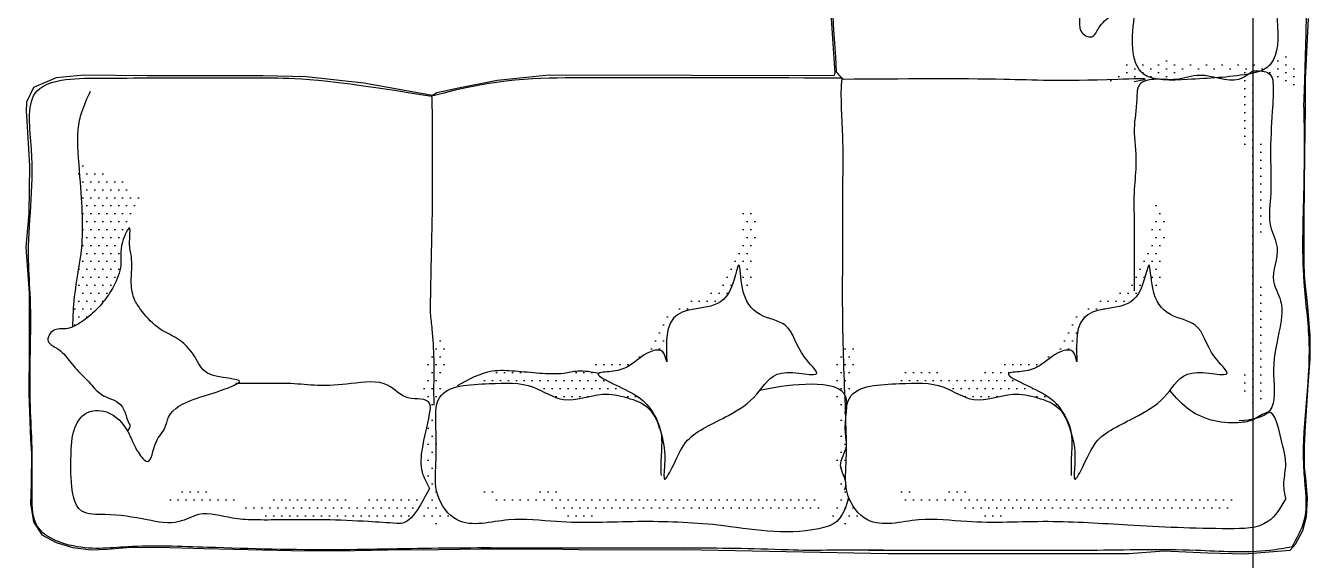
# Model space of a CAD drawing. Header units: millimetres. Extents: x 2377 to 4712, y -254 to 3188.
# Drawn here: x 3122.4 to 3152.31, y 1080.09 to 1092.55 of the extents above; entities that cross this region are included whole.
import ezdxf

# ---------------------------------------------------------------- set-up
doc = ezdxf.new("R2010")
doc.units = ezdxf.units.MM
doc.layers.add('CD', color=7, linetype='Continuous', true_color=0x5e67af)
doc.layers.add('Mobiliario', color=254, linetype='Continuous')
pattern_1 = [(360, (-17022.26818, 13441.21952), (0.0925835242, 0.1851670485), [0, -0.1851670485])]
pattern_2 = [(360, (-17012.71788, 13441.21952), (0.0925835242, 0.1851670485), [0, -0.1851670485])]

msp = doc.modelspace()

# ---------------------------------------------------------------- hatches: boundary and pattern name
at = {"layer": 'Mobiliario', "transparency": 33554687}
h = msp.add_hatch(dxfattribs=at)
h.set_pattern_fill('DOTS', color=256, scale=0.116641, angle=90, style=0)
h.set_pattern_definition([(270, (-15396.10063, 15065.54638), (-0.1851670485, -0.0925835242), [0, -0.1851670485])])
edge = h.paths.add_edge_path()
edge.add_spline(control_points=[(3151.251, 1083.991), (3151.276, 1083.909), (3151.27, 1083.69), (3150.634, 1083.773), (3150.85, 1084.847), (3150.902, 1085.719), (3150.8, 1086.856), (3150.782, 1087.762), (3150.811, 1088.571), (3150.893, 1089.292), (3150.6, 1090.214), (3150.863, 1090.879), (3150.573, 1091.89), (3151.164, 1091.157), (3151.007, 1090.701), (3150.944, 1090.126), (3151.437, 1089.67), (3151.243, 1088.953), (3151.283, 1088.182), (3151.034, 1087.323), (3151.187, 1086.449), (3151.167, 1085.54), (3151.142, 1084.66), (3151.268, 1084.297), (3151.251, 1083.991)], knot_values=[0.011224, 0.011224, 0.011224, 0.011224, 0.050682, 0.096715, 0.251247, 0.459037, 0.606759, 0.823353, 0.929423, 1.021685, 1.198271, 1.382621, 1.456912, 1.545386, 1.655962, 1.729681, 1.820531, 1.963359, 2.069429, 2.223203, 2.412328, 2.513691, 2.702648, 2.807141, 2.807141, 2.807141, 2.807141], degree=3, periodic=0)
edge.add_spline(control_points=[(3151.223, 1084.055), (3151.235, 1084.036), (3151.244, 1084.014), (3151.251, 1083.991), (3151.251, 1083.986), (3151.246, 1083.897), (3151.221, 1083.651), (3151.182, 1084.124), (3151.223, 1084.055)], knot_values=[0, 0, 0, 0, 0.011224, 0.011224, 0.011224, 0.013099, 0.041124, 0.082591, 0.082591, 0.082591, 0.082591], degree=3, periodic=0)
h = msp.add_hatch(dxfattribs=at)
h.set_pattern_fill('DOTS', color=256, scale=0.116641, angle=90, style=0)
h.set_pattern_definition([(270, (-15396.62606, 15066.28748), (-0.1851670485, -0.0925835242), [0, -0.1851670485])])
edge = h.paths.add_edge_path()
edge.add_spline(control_points=[(3151.168, 1091.642), (3151.324, 1091.667), (3151.541, 1091.702), (3151.728, 1091.829), (3151.776, 1091.87)], knot_values=[0, 0, 0, 0, 0.080563, 0.111589, 0.111589, 0.111589, 0.111589], degree=3, periodic=0)
edge.add_spline(control_points=[(3151.776, 1091.87), (3151.862, 1091.798), (3152.004, 1091.68), (3151.999, 1091.337), (3151.947, 1091.126), (3151.911, 1090.98)], knot_values=[0, 0, 0, 0, 0.054121, 0.08915, 0.167138, 0.167138, 0.167138, 0.167138], degree=3, periodic=0)
edge.add_spline(control_points=[(3151.911, 1090.98), (3151.911, 1090.981), (3151.826, 1091.198), (3151.33, 1091.53), (3150.559, 1091.466), (3149.833, 1091.462), (3149.18, 1091.518), (3148.978, 1091.325), (3148.942, 1091.278)], knot_values=[1.511928, 1.511928, 1.511928, 1.511928, 1.512363, 1.638201, 1.765577, 1.906885, 2.027828, 2.059082, 2.059082, 2.059082, 2.059082], degree=3, periodic=0)
edge.add_spline(control_points=[(3148.942, 1091.278), (3148.849, 1091.301), (3148.713, 1091.335), (3148.486, 1091.308), (3148.275, 1091.221), (3147.986, 1091.3), (3147.742, 1091.236), (3147.587, 1091.258), (3147.541, 1091.265)], knot_values=[0, 0, 0, 0, 0.048558, 0.071367, 0.116584, 0.162079, 0.218878, 0.242488, 0.242488, 0.242488, 0.242488], degree=3, periodic=0)
edge.add_spline(control_points=[(3147.541, 1091.265), (3147.559, 1091.282), (3147.66, 1091.363), (3147.905, 1091.442), (3147.974, 1091.645), (3147.991, 1091.753)], knot_values=[0.818516, 0.818516, 0.818516, 0.818516, 0.831378, 0.885814, 0.938551, 0.938551, 0.938551, 0.938551], degree=3, periodic=0)
edge.add_spline(control_points=[(3147.991, 1091.753), (3148.043, 1091.742), (3148.132, 1091.723), (3148.327, 1091.734), (3148.523, 1091.699), (3148.801, 1091.776), (3148.982, 1091.764), (3149.11, 1091.756)], knot_values=[0, 0, 0, 0, 0.027242, 0.046133, 0.100301, 0.127225, 0.192645, 0.192645, 0.192645, 0.192645], degree=3, periodic=0)
edge.add_spline(control_points=[(3149.11, 1091.756), (3149.126, 1091.704), (3149.188, 1091.6), (3149.666, 1091.688), (3150.156, 1091.674), (3150.745, 1091.7), (3151.045, 1091.659), (3151.168, 1091.642)], knot_values=[0, 0, 0, 0, 0.027981, 0.070374, 0.21186, 0.303711, 0.367692, 0.367692, 0.367692, 0.367692], degree=3, periodic=0)
h = msp.add_hatch(dxfattribs=at)
h.set_pattern_fill('DOTS', color=256, scale=0.116641, style=0)
h.set_pattern_definition(pattern_2)
edge = h.paths.add_edge_path()
edge.add_spline(control_points=[(3123.503, 1085.532), (3123.576, 1085.563), (3123.704, 1085.645), (3123.945, 1085.824), (3124.212, 1086.092), (3124.477, 1086.483), (3124.67, 1086.992), (3124.569, 1087.382), (3124.786, 1087.832), (3124.819, 1087.836)], knot_values=[3.681648, 3.681648, 3.681648, 3.681648, 3.721851, 3.757198, 3.837171, 3.913615, 4.002995, 4.095118, 4.156003, 4.156003, 4.156003, 4.156003], degree=3, periodic=0)
edge.add_spline(control_points=[(3124.819, 1087.836), (3124.967, 1088.097), (3125.18, 1088.474), (3124.713, 1088.939), (3124.182, 1089.078), (3123.802, 1089.297), (3123.621, 1089.402)], knot_values=[0, 0, 0, 0, 0.131695, 0.189836, 0.306557, 0.413914, 0.413914, 0.413914, 0.413914], degree=3, periodic=0)
edge.add_spline(control_points=[(3123.621, 1089.402), (3123.612, 1089.197), (3123.713, 1088.522), (3123.776, 1087.456), (3123.536, 1086.386), (3123.508, 1085.765), (3123.503, 1085.532)], knot_values=[0.452649, 0.452649, 0.452649, 0.452649, 0.558769, 0.799099, 0.998943, 1.118697, 1.118697, 1.118697, 1.118697], degree=3, periodic=0)
h = msp.add_hatch(dxfattribs=at)
h.set_pattern_fill('DOTS', color=256, scale=0.116641, style=0)
h.set_pattern_definition(pattern_2)
edge = h.paths.add_edge_path()
edge.add_spline(control_points=[(3139.135, 1088.48), (3139.118, 1088.347), (3139.083, 1088.082), (3139.066, 1087.696), (3139.047, 1087.282), (3138.674, 1087.007), (3138.591, 1086.634), (3138.373, 1086.297), (3137.987, 1086.241), (3137.627, 1086.043), (3137.313, 1085.807), (3137.144, 1085.498), (3137.048, 1085.162), (3136.764, 1084.901), (3136.411, 1084.683), (3136.023, 1084.706), (3135.63, 1084.807), (3135.459, 1084.608), (3135.367, 1084.5)], knot_values=[0.005178, 0.005178, 0.005178, 0.005178, 0.073849, 0.142205, 0.207549, 0.273101, 0.36199, 0.399334, 0.470573, 0.546917, 0.612479, 0.668255, 0.724922, 0.788827, 0.8616, 0.929898, 0.986285, 1.052992, 1.052992, 1.052992, 1.052992], degree=3, periodic=0)
edge.add_spline(control_points=[(3135.367, 1084.5), (3135.49, 1084.496), (3135.615, 1084.472), (3135.739, 1084.449)], knot_values=[0, 0, 0, 0, 0.06406, 0.06406, 0.06406, 0.06406], degree=3, periodic=0)
edge.add_spline(control_points=[(3135.739, 1084.449), (3135.742, 1084.452), (3135.787, 1084.48), (3136.132, 1084.483), (3136.527, 1084.621), (3136.801, 1084.938), (3137.262, 1085.04), (3137.377, 1084.426), (3137.175, 1085.895), (3138.114, 1085.936), (3138.846, 1086.143), (3139.025, 1087.33), (3139.05, 1086.554), (3139.132, 1086.274), (3139.16, 1086.206)], knot_values=[4.316577, 4.316577, 4.316577, 4.316577, 4.322625, 4.379639, 4.44672, 4.548681, 4.598183, 4.636236, 4.763611, 4.92851, 5.042512, 5.16326, 5.256193, 5.290886, 5.290886, 5.290886, 5.290886], degree=3, periodic=0)
edge.add_spline(control_points=[(3139.16, 1086.206), (3139.243, 1086.415), (3139.389, 1086.781), (3139.28, 1087.412), (3139.562, 1087.87), (3139.143, 1088.38), (3139.135, 1088.48)], knot_values=[1.719687, 1.719687, 1.719687, 1.719687, 1.833875, 1.91866, 2.031928, 2.108276, 2.108276, 2.108276, 2.108276], degree=3, periodic=0)
h = msp.add_hatch(dxfattribs=at)
h.set_pattern_fill('DOTS', color=256, scale=0.116641, style=0)
h.set_pattern_definition(pattern_1)
edge = h.paths.add_edge_path()
edge.add_spline(control_points=[(3148.686, 1088.48), (3148.668, 1088.347), (3148.634, 1088.082), (3148.616, 1087.696), (3148.598, 1087.282), (3148.225, 1087.007), (3148.141, 1086.634), (3147.923, 1086.297), (3147.537, 1086.241), (3147.177, 1086.043), (3146.863, 1085.807), (3146.694, 1085.498), (3146.598, 1085.162), (3146.314, 1084.901), (3145.962, 1084.683), (3145.573, 1084.706), (3145.18, 1084.807), (3145.009, 1084.608), (3144.917, 1084.5)], knot_values=[0.005178, 0.005178, 0.005178, 0.005178, 0.073849, 0.142205, 0.207549, 0.273101, 0.36199, 0.399334, 0.470573, 0.546917, 0.612479, 0.668255, 0.724922, 0.788827, 0.8616, 0.929898, 0.986285, 1.052992, 1.052992, 1.052992, 1.052992], degree=3, periodic=0)
edge.add_spline(control_points=[(3144.917, 1084.5), (3145.041, 1084.496), (3145.165, 1084.472), (3145.289, 1084.449)], knot_values=[0, 0, 0, 0, 0.06406, 0.06406, 0.06406, 0.06406], degree=3, periodic=0)
edge.add_spline(control_points=[(3145.289, 1084.449), (3145.292, 1084.452), (3145.337, 1084.48), (3145.683, 1084.483), (3146.077, 1084.621), (3146.352, 1084.938), (3146.812, 1085.04), (3146.927, 1084.426), (3146.725, 1085.895), (3147.665, 1085.936), (3148.396, 1086.143), (3148.576, 1087.33), (3148.6, 1086.554), (3148.682, 1086.274), (3148.71, 1086.206)], knot_values=[4.316577, 4.316577, 4.316577, 4.316577, 4.322625, 4.379639, 4.44672, 4.548681, 4.598183, 4.636236, 4.763611, 4.92851, 5.042512, 5.16326, 5.256193, 5.290886, 5.290886, 5.290886, 5.290886], degree=3, periodic=0)
edge.add_spline(control_points=[(3148.71, 1086.206), (3148.794, 1086.415), (3148.94, 1086.781), (3148.83, 1087.412), (3149.112, 1087.87), (3148.694, 1088.38), (3148.686, 1088.48)], knot_values=[1.719687, 1.719687, 1.719687, 1.719687, 1.833875, 1.91866, 2.031928, 2.108276, 2.108276, 2.108276, 2.108276], degree=3, periodic=0)
h = msp.add_hatch(dxfattribs=at)
h.set_pattern_fill('DOTS', color=256, scale=0.116641, style=0)
h.set_pattern_definition([(360, (-17012.17894, 13441.21952), (0.0925835242, 0.1851670485), [0, -0.1851670485])])
edge = h.paths.add_edge_path()
edge.add_spline(control_points=[(3131.79, 1081.779), (3131.764, 1081.622), (3131.73, 1081.406), (3131.602, 1081.219), (3131.562, 1081.171)], knot_values=[0, 0, 0, 0, 0.080563, 0.111589, 0.111589, 0.111589, 0.111589], degree=3, periodic=0)
edge.add_spline(control_points=[(3131.562, 1081.171), (3131.634, 1081.085), (3131.752, 1080.943), (3132.095, 1080.948), (3132.306, 1081), (3132.452, 1081.036)], knot_values=[0, 0, 0, 0, 0.054121, 0.08915, 0.167138, 0.167138, 0.167138, 0.167138], degree=3, periodic=0)
edge.add_spline(control_points=[(3132.452, 1081.036), (3132.451, 1081.036), (3132.234, 1081.121), (3131.902, 1081.617), (3131.966, 1082.388), (3131.97, 1083.114), (3131.914, 1083.767), (3132.107, 1083.969), (3132.154, 1084.005)], knot_values=[1.511928, 1.511928, 1.511928, 1.511928, 1.512363, 1.638201, 1.765577, 1.906885, 2.027828, 2.059082, 2.059082, 2.059082, 2.059082], degree=3, periodic=0)
edge.add_spline(control_points=[(3132.154, 1084.005), (3132.131, 1084.098), (3132.097, 1084.234), (3132.124, 1084.461), (3132.211, 1084.672), (3132.132, 1084.961), (3132.196, 1085.205), (3132.173, 1085.36), (3132.167, 1085.406)], knot_values=[0, 0, 0, 0, 0.048558, 0.071367, 0.116584, 0.162079, 0.218878, 0.242488, 0.242488, 0.242488, 0.242488], degree=3, periodic=0)
edge.add_spline(control_points=[(3132.167, 1085.406), (3132.15, 1085.388), (3132.069, 1085.287), (3131.99, 1085.042), (3131.787, 1084.973), (3131.679, 1084.956)], knot_values=[0.818516, 0.818516, 0.818516, 0.818516, 0.831378, 0.885814, 0.938551, 0.938551, 0.938551, 0.938551], degree=3, periodic=0)
edge.add_spline(control_points=[(3131.679, 1084.956), (3131.69, 1084.904), (3131.708, 1084.815), (3131.697, 1084.62), (3131.733, 1084.424), (3131.656, 1084.146), (3131.667, 1083.965), (3131.675, 1083.837)], knot_values=[0, 0, 0, 0, 0.027242, 0.046133, 0.100301, 0.127225, 0.192645, 0.192645, 0.192645, 0.192645], degree=3, periodic=0)
edge.add_spline(control_points=[(3131.675, 1083.837), (3131.728, 1083.821), (3131.832, 1083.759), (3131.744, 1083.28), (3131.758, 1082.791), (3131.732, 1082.201), (3131.773, 1081.902), (3131.79, 1081.779)], knot_values=[0, 0, 0, 0, 0.027981, 0.070374, 0.21186, 0.303711, 0.367692, 0.367692, 0.367692, 0.367692], degree=3, periodic=0)
h = msp.add_hatch(dxfattribs=at)
h.set_pattern_fill('DOTS', color=256, scale=0.116641, style=0)
h.set_pattern_definition([(360, (-17021.72925, 13441.21952), (0.0925835242, 0.1851670485), [0, -0.1851670485])])
edge = h.paths.add_edge_path()
edge.add_spline(control_points=[(3141.34, 1081.779), (3141.315, 1081.622), (3141.28, 1081.406), (3141.153, 1081.219), (3141.112, 1081.171)], knot_values=[0, 0, 0, 0, 0.080563, 0.111589, 0.111589, 0.111589, 0.111589], degree=3, periodic=0)
edge.add_spline(control_points=[(3141.112, 1081.171), (3141.184, 1081.085), (3141.302, 1080.943), (3141.646, 1080.948), (3141.857, 1081), (3142.002, 1081.036)], knot_values=[0, 0, 0, 0, 0.054121, 0.08915, 0.167138, 0.167138, 0.167138, 0.167138], degree=3, periodic=0)
edge.add_spline(control_points=[(3142.002, 1081.036), (3142.001, 1081.036), (3141.784, 1081.121), (3141.452, 1081.617), (3141.517, 1082.388), (3141.52, 1083.114), (3141.464, 1083.767), (3141.658, 1083.969), (3141.704, 1084.005)], knot_values=[1.511928, 1.511928, 1.511928, 1.511928, 1.512363, 1.638201, 1.765577, 1.906885, 2.027828, 2.059082, 2.059082, 2.059082, 2.059082], degree=3, periodic=0)
edge.add_spline(control_points=[(3141.704, 1084.005), (3141.681, 1084.098), (3141.647, 1084.234), (3141.674, 1084.461), (3141.761, 1084.672), (3141.682, 1084.961), (3141.746, 1085.205), (3141.724, 1085.36), (3141.717, 1085.406)], knot_values=[0, 0, 0, 0, 0.048558, 0.071367, 0.116584, 0.162079, 0.218878, 0.242488, 0.242488, 0.242488, 0.242488], degree=3, periodic=0)
edge.add_spline(control_points=[(3141.717, 1085.406), (3141.7, 1085.388), (3141.619, 1085.287), (3141.54, 1085.042), (3141.337, 1084.973), (3141.229, 1084.956)], knot_values=[0.818516, 0.818516, 0.818516, 0.818516, 0.831378, 0.885814, 0.938551, 0.938551, 0.938551, 0.938551], degree=3, periodic=0)
edge.add_spline(control_points=[(3141.229, 1084.956), (3141.24, 1084.904), (3141.259, 1084.815), (3141.248, 1084.62), (3141.283, 1084.424), (3141.206, 1084.146), (3141.218, 1083.965), (3141.226, 1083.837)], knot_values=[0, 0, 0, 0, 0.027242, 0.046133, 0.100301, 0.127225, 0.192645, 0.192645, 0.192645, 0.192645], degree=3, periodic=0)
edge.add_spline(control_points=[(3141.226, 1083.837), (3141.278, 1083.821), (3141.383, 1083.759), (3141.294, 1083.28), (3141.308, 1082.791), (3141.282, 1082.201), (3141.323, 1081.902), (3141.34, 1081.779)], knot_values=[0, 0, 0, 0, 0.027981, 0.070374, 0.21186, 0.303711, 0.367692, 0.367692, 0.367692, 0.367692], degree=3, periodic=0)
h = msp.add_hatch(dxfattribs=at)
h.set_pattern_fill('DOTS', color=256, scale=0.116641, style=0)
h.set_pattern_definition(pattern_2)
edge = h.paths.add_edge_path()
edge.add_spline(control_points=[(3132.992, 1084.156), (3133.058, 1084.178), (3133.494, 1084.29), (3134.156, 1084.244), (3134.958, 1083.681), (3135.728, 1084.035), (3136.401, 1083.899), (3136.99, 1083.681), (3137.138, 1083.255), (3137.195, 1083.056)], knot_values=[2.114919, 2.114919, 2.114919, 2.114919, 2.148022, 2.325375, 2.455369, 2.612382, 2.712389, 2.807247, 2.917859, 2.917859, 2.917859, 2.917859], degree=3, periodic=0)
edge.add_spline(control_points=[(3137.195, 1083.056), (3137.157, 1083.283), (3136.949, 1083.682), (3136.513, 1084.044), (3135.662, 1084.378), (3135.739, 1084.449)], knot_values=[5.290886, 5.290886, 5.290886, 5.290886, 5.407859, 5.498389, 5.641481, 5.641481, 5.641481, 5.641481], degree=3, periodic=0)
edge.add_spline(control_points=[(3135.739, 1084.449), (3135.578, 1084.479), (3135.309, 1084.53), (3134.857, 1084.417), (3134.359, 1084.453), (3133.828, 1084.477), (3133.24, 1084.611), (3133.069, 1084.297), (3132.992, 1084.156)], knot_values=[0, 0, 0, 0, 0.082775, 0.139052, 0.236451, 0.334205, 0.426037, 0.500826, 0.500826, 0.500826, 0.500826], degree=3, periodic=0)
h = msp.add_hatch(dxfattribs=at)
h.set_pattern_fill('DOTS', color=256, scale=0.116641, style=0)
h.set_pattern_definition(pattern_1)
edge = h.paths.add_edge_path()
edge.add_spline(control_points=[(3142.542, 1084.156), (3142.609, 1084.178), (3143.045, 1084.29), (3143.706, 1084.244), (3144.508, 1083.681), (3145.279, 1084.035), (3145.951, 1083.899), (3146.54, 1083.681), (3146.688, 1083.255), (3146.746, 1083.056)], knot_values=[2.114919, 2.114919, 2.114919, 2.114919, 2.148022, 2.325375, 2.455369, 2.612382, 2.712389, 2.807247, 2.917859, 2.917859, 2.917859, 2.917859], degree=3, periodic=0)
edge.add_spline(control_points=[(3146.746, 1083.056), (3146.707, 1083.283), (3146.499, 1083.682), (3146.063, 1084.044), (3145.213, 1084.378), (3145.289, 1084.449)], knot_values=[5.290886, 5.290886, 5.290886, 5.290886, 5.407859, 5.498389, 5.641481, 5.641481, 5.641481, 5.641481], degree=3, periodic=0)
edge.add_spline(control_points=[(3145.289, 1084.449), (3145.129, 1084.479), (3144.859, 1084.53), (3144.407, 1084.417), (3143.909, 1084.453), (3143.378, 1084.477), (3142.79, 1084.611), (3142.619, 1084.297), (3142.542, 1084.156)], knot_values=[0, 0, 0, 0, 0.082775, 0.139052, 0.236451, 0.334205, 0.426037, 0.500826, 0.500826, 0.500826, 0.500826], degree=3, periodic=0)
h = msp.add_hatch(dxfattribs=at)
h.set_pattern_fill('DOTS', color=256, scale=0.116641, style=0)
h.set_pattern_definition(pattern_2)
edge = h.paths.add_edge_path()
edge.add_spline(control_points=[(3131.33, 1081.207), (3131.34, 1081.213), (3131.443, 1081.281), (3131.687, 1081.558), (3130.821, 1081.655), (3130.322, 1081.421), (3129.561, 1081.579), (3128.891, 1081.583), (3128.031, 1081.503), (3127.026, 1081.408), (3126.181, 1081.959), (3125.576, 1081.401), (3126.582, 1081.404), (3127.054, 1081.402), (3127.733, 1081.228), (3127.93, 1081.072), (3128.016, 1081.034)], knot_values=[0.056981, 0.056981, 0.056981, 0.056981, 0.06189, 0.111704, 0.199612, 0.342595, 0.445339, 0.576251, 0.69133, 0.888594, 1.091803, 1.131101, 1.196844, 1.416016, 1.489704, 1.540166, 1.540166, 1.540166, 1.540166], degree=3, periodic=0)
edge.add_spline(control_points=[(3128.016, 1081.034), (3128.134, 1081.034), (3128.338, 1081.037), (3128.542, 1081.039), (3128.628, 1081.039)], knot_values=[0.718639, 0.718639, 0.718639, 0.718639, 0.779129, 0.823446, 0.823446, 0.823446, 0.823446], degree=3, periodic=0)
edge.add_spline(control_points=[(3128.628, 1081.039), (3128.664, 1081.046), (3128.925, 1081.093), (3129.65, 1081.1), (3130.571, 1081.005), (3131.124, 1081.055), (3131.522, 1081.174), (3131.381, 1081.202), (3131.33, 1081.207)], knot_values=[1.646059, 1.646059, 1.646059, 1.646059, 1.663729, 1.776794, 2.033298, 2.084002, 2.130605, 2.148665, 2.148665, 2.148665, 2.148665], degree=3, periodic=0)
h = msp.add_hatch(dxfattribs=at)
h.set_pattern_fill('DOTS', color=256, scale=0.116641, style=0)
h.set_pattern_definition(pattern_2)
edge = h.paths.add_edge_path()
edge.add_spline(control_points=[(3140.721, 1081.17), (3140.803, 1081.145), (3141.022, 1081.152), (3140.939, 1081.788), (3139.865, 1081.571), (3138.993, 1081.519), (3137.856, 1081.622), (3136.95, 1081.639), (3136.141, 1081.61), (3135.419, 1081.528), (3134.498, 1081.821), (3133.833, 1081.559), (3132.822, 1081.848), (3133.554, 1081.257), (3134.011, 1081.415), (3134.586, 1081.477), (3135.042, 1080.984), (3135.759, 1081.178), (3136.53, 1081.138), (3137.389, 1081.387), (3138.262, 1081.234), (3139.172, 1081.255), (3140.052, 1081.279), (3140.415, 1081.154), (3140.721, 1081.17)], knot_values=[0.011224, 0.011224, 0.011224, 0.011224, 0.050682, 0.096715, 0.251247, 0.459037, 0.606759, 0.823353, 0.929423, 1.021685, 1.198271, 1.382621, 1.456912, 1.545386, 1.655962, 1.729681, 1.820531, 1.963359, 2.069429, 2.223203, 2.412328, 2.513691, 2.702648, 2.807141, 2.807141, 2.807141, 2.807141], degree=3, periodic=0)
edge.add_spline(control_points=[(3140.657, 1081.198), (3140.675, 1081.187), (3140.697, 1081.177), (3140.721, 1081.17), (3140.726, 1081.171), (3140.815, 1081.176), (3141.061, 1081.2), (3140.588, 1081.24), (3140.657, 1081.198)], knot_values=[0, 0, 0, 0, 0.011224, 0.011224, 0.011224, 0.013099, 0.041124, 0.082591, 0.082591, 0.082591, 0.082591], degree=3, periodic=0)
h = msp.add_hatch(dxfattribs=at)
h.set_pattern_fill('DOTS', color=256, scale=0.116641, style=0)
h.set_pattern_definition(pattern_1)
edge = h.paths.add_edge_path()
edge.add_spline(control_points=[(3150.271, 1081.17), (3150.353, 1081.145), (3150.573, 1081.152), (3150.489, 1081.788), (3149.415, 1081.571), (3148.543, 1081.519), (3147.407, 1081.622), (3146.5, 1081.639), (3145.692, 1081.61), (3144.97, 1081.528), (3144.048, 1081.821), (3143.383, 1081.559), (3142.372, 1081.848), (3143.105, 1081.257), (3143.561, 1081.415), (3144.137, 1081.477), (3144.593, 1080.984), (3145.309, 1081.178), (3146.08, 1081.138), (3146.939, 1081.387), (3147.813, 1081.234), (3148.723, 1081.255), (3149.602, 1081.279), (3149.965, 1081.154), (3150.271, 1081.17)], knot_values=[0.011224, 0.011224, 0.011224, 0.011224, 0.050682, 0.096715, 0.251247, 0.459037, 0.606759, 0.823353, 0.929423, 1.021685, 1.198271, 1.382621, 1.456912, 1.545386, 1.655962, 1.729681, 1.820531, 1.963359, 2.069429, 2.223203, 2.412328, 2.513691, 2.702648, 2.807141, 2.807141, 2.807141, 2.807141], degree=3, periodic=0)
edge.add_spline(control_points=[(3150.207, 1081.198), (3150.226, 1081.187), (3150.248, 1081.177), (3150.271, 1081.17), (3150.277, 1081.171), (3150.365, 1081.176), (3150.611, 1081.2), (3150.138, 1081.24), (3150.207, 1081.198)], knot_values=[0, 0, 0, 0, 0.011224, 0.011224, 0.011224, 0.013099, 0.041124, 0.082591, 0.082591, 0.082591, 0.082591], degree=3, periodic=0)

# ---------------------------------------------------------------- linework, layer by layer
at = {"layer": 'CD', "transparency": 33554687}
msp.add_line((3150.975, 1132.603), (3150.975, 1079.218), dxfattribs=at)
at = {"layer": 'Mobiliario', "transparency": 33554687}
msp.add_lwpolyline([(3141.024, 1094.677), (3141.245, 1091.441), (3141.221, 1091.379), (3134.593, 1091.391), (3133.378, 1091.267), (3132.478, 1091.095), (3131.973, 1090.984), (3131.874, 1090.922), (3130.277, 1091.206), (3128.933, 1091.354), (3127.93, 1091.379), (3125.23, 1091.379), (3123.768, 1091.391), (3123.115, 1091.329), (3122.585, 1091.107), (3122.425, 1090.762), (3122.412, 1090.54), (3122.422, 1090.449), (3122.491, 1089.284), (3122.474, 1088.171), (3122.405, 1087.389), (3122.485, 1086.315), (3122.485, 1086.039), (3122.485, 1084.992), (3122.476, 1083.974), (3122.504, 1083.336), (3122.514, 1082.908), (3122.542, 1082.584), (3122.533, 1081.88), (3122.514, 1081.413), (3122.59, 1080.994), (3122.78, 1080.69), (3123.113, 1080.509), (3123.503, 1080.395), (3123.931, 1080.338), (3124.302, 1080.357), (3124.758, 1080.395), (3125.495, 1080.402), (3126.57, 1080.374), (3128.59, 1080.326), (3129.679, 1080.317), (3130.83, 1080.336), (3132.023, 1080.345), (3133.003, 1080.364), (3134.538, 1080.364), (3135.651, 1080.336), (3137.739, 1080.346), (3142.472, 1080.255), (3145.679, 1080.255), (3148.085, 1080.255), (3148.902, 1080.318), (3149.924, 1080.266), (3150.772, 1080.249), (3151.845, 1080.335), (3151.966, 1080.474), (3152.14, 1080.786), (3152.226, 1081.115), (3152.243, 1081.531), (3152.21, 1082.016), (3152.177, 1082.257), (3152.177, 1082.433), (3152.177, 1082.763), (3152.199, 1083.225), (3152.265, 1084.171), (3152.309, 1084.787), (3152.309, 1085.326), (3152.242, 1086.088), (3152.209, 1086.418), (3152.176, 1086.726), (3152.165, 1087.034), (3152.165, 1087.43), (3152.165, 1087.958), (3152.176, 1088.882), (3152.188, 1090.138), (3152.199, 1090.611), (3152.199, 1091.304), (3152.266, 1092.715)], dxfattribs=at)
for points, knots in [([(3152.161, 1090.652), (3152.281, 1094.119), (3152.087, 1098.296), (3151.955, 1101.095), (3152.055, 1106.563), (3152.028, 1110.216), (3152.109, 1112.884), (3152.044, 1115.318), (3151.959, 1117.436), (3152.129, 1118.694), (3151.651, 1119.797), (3150.647, 1119.808), (3149.774, 1119.785), (3148.635, 1119.864), (3147.483, 1119.846), (3146.348, 1119.823), (3144.724, 1119.952), (3143.337, 1119.68), (3141.108, 1120.039), (3141.091, 1117.786), (3141.091, 1116.245), (3141.091, 1114.484), (3141.091, 1113.049), (3141.519, 1110.494)], [0.737576, 0.737576, 0.737576, 0.737576, 0.801944, 1.006538, 1.278115, 1.486206, 1.701351, 1.959422, 2.118136, 2.234578, 2.302688, 2.360055, 2.458724, 2.53985, 2.649091, 2.754807, 2.832413, 3.059351, 3.172115, 3.306557, 3.521702, 3.635058, 3.739936, 3.739936, 3.739936, 3.739936]), ([(3150.643, 1101.173), (3150.79, 1101.096), (3151.096, 1100.938), (3151.48, 1100.666), (3151.457, 1100.22), (3151.417, 1099.632), (3151.363, 1098.734), (3151.423, 1097.849), (3151.305, 1097.11), (3151.663, 1096.504), (3151.323, 1095.878), (3151.724, 1095.273), (3151.554, 1094.495), (3151.318, 1093.338), (3151.846, 1091.615), (3150.49, 1091.34), (3149.659, 1091.312), (3148.076, 1091.209), (3148.181, 1092.727), (3148.415, 1093.925), (3149.426, 1094.078), (3149.908, 1094.303), (3150.394, 1094.683), (3149.724, 1094.744), (3149.459, 1095.081), (3148.853, 1095.008), (3148.535, 1095.743), (3148.428, 1096.209), (3148.07, 1097.058), (3148.122, 1095.93), (3147.525, 1095.722), (3147.148, 1095.337), (3146.938, 1094.822), (3146.6, 1094.532), (3146.251, 1094.266), (3145.798, 1094.202), (3145.33, 1094.27), (3144.971, 1094.157), (3144.387, 1094.25), (3145.036, 1093.932), (3145.43, 1094.034), (3145.938, 1093.841), (3146.329, 1093.576), (3146.597, 1093.309), (3146.81, 1093.023), (3146.974, 1092.75), (3146.902, 1092.4), (3147.257, 1092.205), (3147.398, 1092.572), (3147.684, 1092.785), (3147.962, 1093.021), (3148.205, 1093.285), (3148.529, 1093.516), (3148.6, 1093.973), (3148.922, 1094.101), (3149.087, 1094.14), (3149.249, 1094.25), (3149.388, 1094.191), (3149.507, 1094.14)], [0, 0, 0, 0, 0.044307, 0.091739, 0.100161, 0.156702, 0.244649, 0.329296, 0.385727, 0.430021, 0.497403, 0.538681, 0.602264, 0.687569, 0.8682, 0.898347, 1.019843, 1.107899, 1.230623, 1.316322, 1.402679, 1.449966, 1.474894, 1.51748, 1.550733, 1.589115, 1.649778, 1.716691, 1.748232, 1.814116, 1.854309, 1.909151, 1.945456, 1.995313, 2.020731, 2.056669, 2.109528, 2.134446, 2.166161, 2.197685, 2.243631, 2.288209, 2.326336, 2.366222, 2.383851, 2.418583, 2.443522, 2.467165, 2.489741, 2.524641, 2.562114, 2.582057, 2.616957, 2.661141, 2.684785, 2.699995, 2.704697, 2.734029, 2.734029, 2.734029, 2.734029]), ([(3141.091, 1097.598), (3141.091, 1097.553), (3140.893, 1095.886), (3141.053, 1095.235), (3141.275, 1091.469)], [0.8014323, 0.8014323, 0.8014323, 0.8014323, 0.813042, 1.0655394, 1.0655394, 1.0655394, 1.0655394]), ([(3141.058, 1080.333), (3140.772, 1080.311), (3139.5, 1080.369), (3137.577, 1080.383), (3134.829, 1080.371), (3132.141, 1080.393), (3129.474, 1080.313), (3127.039, 1080.377), (3124.921, 1080.462), (3123.663, 1080.292), (3122.56, 1080.771), (3122.549, 1081.774), (3122.573, 1082.648), (3122.494, 1083.786), (3122.512, 1084.938), (3122.535, 1086.074), (3122.406, 1087.698), (3122.677, 1089.084), (3122.319, 1091.313), (3124.572, 1091.33), (3126.113, 1091.33), (3127.873, 1091.33), (3129.308, 1091.33), (3131.863, 1090.902)], [0.735142, 0.735142, 0.735142, 0.735142, 0.801944, 1.006538, 1.278115, 1.486206, 1.701351, 1.959422, 2.118136, 2.234578, 2.302688, 2.360055, 2.458724, 2.53985, 2.649091, 2.754807, 2.832413, 3.059351, 3.172115, 3.306557, 3.521702, 3.635058, 3.739936, 3.739936, 3.739936, 3.739936]), ([(3141.409, 1091.327), (3138.777, 1091.33), (3138.305, 1091.33), (3137.535, 1091.33), (3136.523, 1091.33), (3134.791, 1091.33), (3133.371, 1091.33), (3131.863, 1090.902)], [0.5015608, 0.5015608, 0.5015608, 0.5015608, 0.5535628, 0.6214641, 0.6997888, 0.813042, 1.0655394, 1.0655394, 1.0655394, 1.0655394]), ([(3141.499, 1083.41), (3141.467, 1084.186), (3141.412, 1085.515), (3141.43, 1087.224), (3141.419, 1088.647), (3141.456, 1089.954), (3141.37, 1090.89), (3141.409, 1091.327)], [0, 0, 0, 0, 0.1991629, 0.3410987, 0.4384258, 0.5641386, 0.6769945, 0.6769945, 0.6769945, 0.6769945]), ([(3148.214, 1091.249), (3148.32, 1091.266), (3148.693, 1091.328), (3146.558, 1091.239), (3145.136, 1091.325), (3142.802, 1091.306), (3141.44, 1091.295)], [0, 0, 0, 0, 0.0214376, 0.0748525, 0.3025197, 0.6218318, 0.6218318, 0.6218318, 0.6218318]), ([(3150.981, 1091.494), (3150.871, 1091.412), (3150.506, 1091.138), (3149.845, 1091.503), (3149.195, 1091.246), (3148.744, 1091.326), (3148.269, 1091.235), (3148.285, 1090.694), (3148.165, 1090.126), (3148.29, 1089.41), (3148.187, 1088.687), (3148.215, 1088.08), (3148.21, 1087.29), (3148.211, 1086.761), (3148.212, 1086.369)], [0, 0, 0, 0, 0.033672, 0.1114983, 0.1593066, 0.2037948, 0.2332842, 0.2631301, 0.3229743, 0.3900798, 0.4431015, 0.5101137, 0.5453838, 0.6458261, 0.6458261, 0.6458261, 0.6458261]), ([(3150.981, 1091.494), (3150.981, 1091.494), (3151.207, 1091.512), (3151.427, 1091.422), (3151.457, 1091.02), (3151.417, 1090.432), (3151.363, 1089.534), (3151.423, 1088.649), (3151.305, 1087.91), (3151.663, 1087.304), (3151.323, 1086.678), (3151.724, 1086.072), (3151.555, 1085.296), (3151.394, 1084.516), (3151.572, 1083.469), (3150.93, 1083.357), (3150.656, 1083.341)], [0, 0, 0, 0, 0.0443066, 0.0917388, 0.1001612, 0.1567022, 0.2446491, 0.3292964, 0.3857274, 0.4300211, 0.4974029, 0.5386808, 0.6022642, 0.6875691, 0.758354, 0.8232509, 0.8232509, 0.8232509, 0.8232509]), ([(3123.503, 1085.532), (3123.508, 1085.765), (3123.536, 1086.386), (3123.776, 1087.456), (3123.711, 1088.55), (3123.584, 1090.055), (3123.712, 1090.586), (3123.84, 1090.863), (3123.915, 1091.025)], [0.4526492, 0.4526492, 0.4526492, 0.4526492, 0.5724028, 0.7722474, 1.0125768, 1.1328971, 1.1980407, 1.2899035, 1.2899035, 1.2899035, 1.2899035]), ([(3131.828, 1085.852), (3131.833, 1086.228), (3131.845, 1087.075), (3131.885, 1088.386), (3131.87, 1089.547), (3131.881, 1090.388), (3131.867, 1090.766), (3131.863, 1090.902)], [0, 0, 0, 0, 0.0963485, 0.217519, 0.3362423, 0.3943926, 0.4332617, 0.4332617, 0.4332617, 0.4332617]), ([(3152.161, 1090.652), (3152.166, 1090.076), (3152.178, 1088.716), (3152.079, 1086.889), (3152.413, 1084.626), (3152.007, 1082.801), (3152.292, 1081.136), (3151.996, 1080.61), (3151.886, 1080.414)], [0, 0, 0, 0, 0.1478275, 0.3491548, 0.4683052, 0.729889, 0.8249193, 0.8812737, 0.8812737, 0.8812737, 0.8812737]), ([(3131.809, 1081.779), (3131.732, 1081.631), (3131.573, 1081.326), (3131.301, 1080.942), (3130.856, 1080.964), (3130.267, 1081.007), (3129.371, 1081.045), (3128.48, 1081.039), (3127.762, 1081.029), (3127.121, 1081.064), (3126.516, 1081.273), (3125.907, 1080.897), (3125.133, 1081.063), (3124.435, 1081.181), (3123.528, 1081.141), (3123.451, 1081.979), (3123.457, 1082.622), (3123.492, 1083.17), (3123.806, 1083.593), (3124.382, 1083.616), (3124.816, 1083.13), (3124.932, 1082.704), (3125.32, 1082.223), (3125.382, 1082.891), (3125.661, 1083.118), (3125.731, 1083.599), (3126.371, 1083.887), (3126.845, 1083.994), (3127.693, 1084.352), (3126.565, 1084.299), (3126.357, 1084.896), (3125.973, 1085.273), (3125.458, 1085.484), (3125.168, 1085.821), (3124.902, 1086.171), (3124.837, 1086.623), (3124.906, 1087.092), (3124.793, 1087.451), (3124.885, 1088.034), (3124.568, 1087.386), (3124.67, 1086.992), (3124.477, 1086.483), (3124.212, 1086.092), (3123.945, 1085.824), (3123.659, 1085.611), (3123.386, 1085.447), (3123.036, 1085.52), (3122.84, 1085.165), (3123.208, 1085.024), (3123.421, 1084.738), (3123.657, 1084.459), (3123.92, 1084.216), (3124.152, 1083.892), (3124.608, 1083.821), (3124.739, 1083.499), (3124.772, 1083.335), (3124.856, 1083.226), (3124.809, 1083.158), (3124.775, 1083.108)], [0, 0, 0, 0, 0.044307, 0.091739, 0.100161, 0.156702, 0.244649, 0.329296, 0.385727, 0.428198, 0.49558, 0.536858, 0.600441, 0.685746, 0.732135, 0.802354, 0.851688, 0.909055, 0.936587, 0.979057, 1.036449, 1.083735, 1.108664, 1.15125, 1.184502, 1.206791, 1.267453, 1.334367, 1.365908, 1.431792, 1.471984, 1.526827, 1.563132, 1.612989, 1.638407, 1.674345, 1.727204, 1.752122, 1.783837, 1.815361, 1.861307, 1.905885, 1.944012, 1.983898, 2.001527, 2.036259, 2.061197, 2.084841, 2.107417, 2.142317, 2.17979, 2.199733, 2.234633, 2.278817, 2.30246, 2.317671, 2.322373, 2.335559, 2.335559, 2.335559, 2.335559]), ([(3141.563, 1081.555), (3141.499, 1081.34), (3141.389, 1080.97), (3140.212, 1080.629), (3138.685, 1080.956), (3136.649, 1081.023), (3135.011, 1080.932), (3133.645, 1081.128), (3132.519, 1080.773), (3131.898, 1081.605), (3131.969, 1082.393), (3131.963, 1083.109), (3131.907, 1084.173), (3133.2, 1084.2), (3134.148, 1084.264), (3134.96, 1083.675), (3135.728, 1084.036), (3136.401, 1083.898), (3136.99, 1083.682), (3137.231, 1082.989), (3137.312, 1082.555), (3137.228, 1081.802), (3137.574, 1082.485), (3137.799, 1083.03), (3138.71, 1083.404), (3139.454, 1083.889), (3139.842, 1084.671), (3141.121, 1084.251), (3140.337, 1084.955), (3140.269, 1085.629), (3139.4, 1085.767), (3139.059, 1086.264), (3139.025, 1087.33), (3138.846, 1086.143), (3138.114, 1085.936), (3137.175, 1085.895), (3137.377, 1084.426), (3137.262, 1085.04), (3136.801, 1084.938), (3136.527, 1084.621), (3136.132, 1084.483), (3135.407, 1084.477), (3136.505, 1084.05), (3136.949, 1083.682), (3137.256, 1083.092), (3137.186, 1082.534), (3137.192, 1082.204), (3137.195, 1082.067)], [0, 0, 0, 0, 0.053113, 0.091607, 0.292925, 0.451796, 0.614036, 0.709329, 0.81185, 0.874612, 0.93814, 1.008618, 1.068938, 1.171868, 1.260323, 1.325157, 1.403467, 1.453345, 1.500656, 1.555824, 1.619645, 1.647836, 1.681088, 1.737922, 1.832866, 1.903383, 1.968393, 2.038933, 2.079125, 2.153479, 2.207193, 2.270738, 2.317088, 2.377311, 2.43417, 2.516413, 2.579941, 2.598921, 2.62361, 2.674462, 2.707919, 2.736355, 2.810739, 2.85589, 2.914231, 2.963565, 2.998804, 2.998804, 2.998804, 2.998804]), ([(3151.738, 1081.531), (3151.619, 1081.324), (3151.338, 1080.833), (3149.874, 1080.823), (3148.248, 1080.893), (3146.196, 1081.039), (3144.562, 1080.93), (3143.195, 1081.129), (3142.07, 1080.773), (3141.448, 1081.605), (3141.519, 1082.393), (3141.513, 1083.109), (3141.458, 1084.173), (3142.75, 1084.2), (3143.699, 1084.264), (3144.511, 1083.675), (3145.278, 1084.036), (3145.951, 1083.898), (3146.54, 1083.682), (3146.781, 1082.989), (3146.863, 1082.555), (3146.778, 1081.802), (3147.124, 1082.485), (3147.349, 1083.03), (3148.26, 1083.404), (3149.004, 1083.889), (3149.392, 1084.671), (3150.671, 1084.251), (3149.887, 1084.955), (3149.819, 1085.629), (3148.95, 1085.767), (3148.609, 1086.264), (3148.576, 1087.33), (3148.396, 1086.143), (3147.665, 1085.936), (3146.725, 1085.895), (3146.927, 1084.426), (3146.812, 1085.04), (3146.352, 1084.938), (3146.077, 1084.621), (3145.683, 1084.483), (3144.957, 1084.477), (3146.056, 1084.05), (3146.499, 1083.682), (3146.807, 1083.092), (3146.736, 1082.534), (3146.743, 1082.204), (3146.746, 1082.067)], [0, 0, 0, 0, 0.057815, 0.136678, 0.337997, 0.496867, 0.659108, 0.754401, 0.856921, 0.919683, 0.983212, 1.053689, 1.11401, 1.216939, 1.305394, 1.370228, 1.448539, 1.498417, 1.545728, 1.600895, 1.664716, 1.692907, 1.72616, 1.782993, 1.877937, 1.948454, 2.013464, 2.084004, 2.124196, 2.19855, 2.252264, 2.315809, 2.36216, 2.422382, 2.479241, 2.561485, 2.625013, 2.643992, 2.668681, 2.719534, 2.752991, 2.781426, 2.85581, 2.900962, 2.959302, 3.008636, 3.043875, 3.043875, 3.043875, 3.043875]), ([(3131.911, 1083.709), (3131.91, 1083.915), (3131.909, 1084.273), (3131.916, 1084.864), (3131.884, 1085.373), (3131.843, 1085.729), (3131.828, 1085.852)], [0, 0, 0, 0, 0.0528583, 0.0916214, 0.1516312, 0.1835417, 0.1835417, 0.1835417, 0.1835417]), ([(3135.739, 1084.449), (3135.578, 1084.479), (3135.309, 1084.53), (3134.856, 1084.418), (3134.363, 1084.446), (3133.813, 1084.5), (3133.137, 1084.545), (3132.715, 1084.305), (3132.453, 1084.156)], [0, 0, 0, 0, 0.041284, 0.0693523, 0.1179299, 0.1666847, 0.212486, 0.287629, 0.287629, 0.287629, 0.287629]), ([(3131.809, 1081.779), (3131.741, 1081.899), (3131.584, 1082.177), (3131.638, 1082.807), (3131.776, 1083.269), (3131.868, 1083.9), (3131.223, 1083.785), (3130.807, 1084.331), (3129.984, 1084.198), (3129.253, 1084.145), (3128.52, 1084.23), (3127.916, 1084.207), (3127.49, 1084.21), (3127.325, 1084.21), (3127.297, 1084.21)], [0, 0, 0, 0, 0.0348335, 0.0806442, 0.1525795, 0.1737229, 0.2176359, 0.2647711, 0.338623, 0.4057285, 0.4587502, 0.5257624, 0.5610325, 0.5680864, 0.5680864, 0.5680864, 0.5680864]), ([(3141.47, 1081.74), (3141.483, 1081.78), (3141.544, 1081.967), (3141.251, 1082.309), (3141.571, 1082.701), (3141.41, 1083.249), (3141.744, 1084.151), (3140.435, 1084.235), (3139.82, 1084.114), (3139.491, 1084.049)], [0, 0, 0, 0, 0.010633, 0.0492422, 0.0912343, 0.1160105, 0.1935218, 0.2738768, 0.3660158, 0.3660158, 0.3660158, 0.3660158]), ([(3151.738, 1081.531), (3151.717, 1081.64), (3151.67, 1081.886), (3151.786, 1082.375), (3151.63, 1082.859), (3151.466, 1083.716), (3151.031, 1083.36), (3150.431, 1083.234), (3149.602, 1083.405), (3149.186, 1083.883), (3149.042, 1084.049)], [0, 0, 0, 0, 0.0284111, 0.0638258, 0.1220111, 0.1789284, 0.2071146, 0.2364126, 0.3417809, 0.3976771, 0.3976771, 0.3976771, 0.3976771]), ([(3142.027, 1080.332), (3142.882, 1080.334), (3144.606, 1080.336), (3147.147, 1080.318), (3149.401, 1080.377), (3150.977, 1080.251), (3151.715, 1080.384), (3151.886, 1080.414)], [0, 0, 0, 0, 0.2194942, 0.4421438, 0.6516957, 0.7990365, 0.8437234, 0.8437234, 0.8437234, 0.8437234])]:
    msp.add_open_spline(points, degree=3, knots=knots, dxfattribs=at)
for points in [[(3141.44, 1091.295), (3141.385, 1091.353), (3141.33, 1091.411), (3141.275, 1091.469)], [(3142.372, 1080.332), (3141.934, 1080.332), (3141.497, 1080.333), (3141.058, 1080.333)]]:
    msp.add_open_spline(points, degree=3, dxfattribs=at)

doc.saveas('drawing.dxf')
